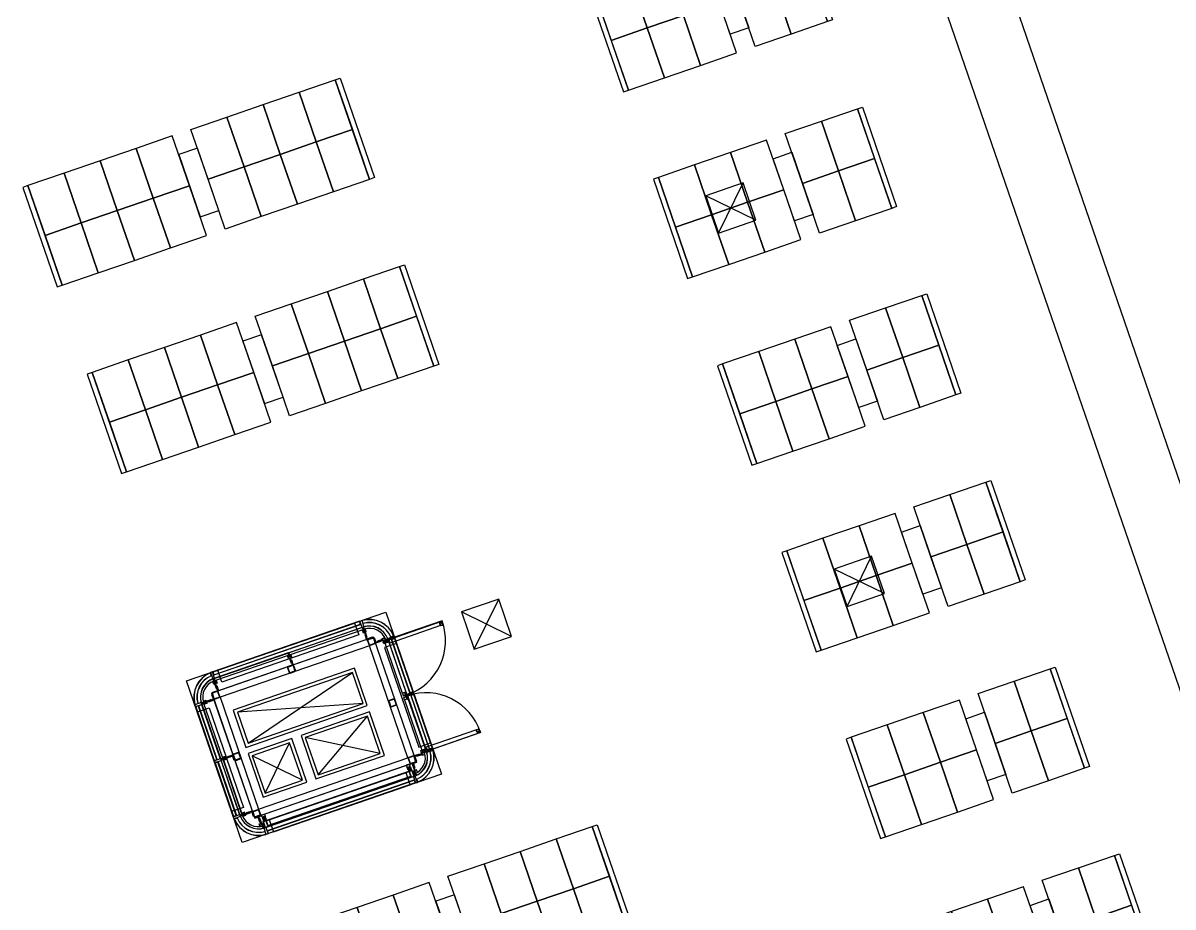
# Model space of a CAD drawing. Extents: x 809431 to 809707, y 818703 to 819368.
# Drawn here: x 809477.68 to 809495.15, y 819312.05 to 819325.48 of the extents above; entities that cross this region are included whole.
import ezdxf

# ---------------------------------------------------------------- set-up
doc = ezdxf.new("R2010")
doc.units = 0
for name, color, linetype in [('A-G26_JG10-G-FramStel', 7, 'Continuous'), ('Fix Furn', 7, 'Continuous'), ('MAJ062__', 7, 'Continuous'), ('MAJ082__', 7, 'Continuous'), ('MAJ221__', 7, 'Continuous'), ('MAJ230__', 7, 'Continuous'), ('MAJ292__', 7, 'Continuous'), ('MAJ430_B', 7, 'Continuous'), ('MAJ430_R', 7, 'Continuous'), ('MAJ570__', 7, 'Continuous'), ('MAJ724__', 7, 'Continuous'), ('MAJ971__', 7, 'Continuous'), ('OTC-LTC Hatch Arrival Concourse (Circulation) O2', 7, 'Continuous')]:
    doc.layers.add(name, color=color, linetype=linetype)

# ---------------------------------------------------------------- blocks, each defined once
blk = doc.blocks.new('8-Seater')
at = {"layer": 'Fix Furn'}
for points in [[(316.683, 206.688), (316.683, 206.608), (315.083, 206.608), (315.083, 206.688)], [(315.883, 206.608), (315.883, 206.028), (315.083, 206.028), (315.083, 206.608)], [(316.683, 206.608), (316.683, 206.028), (315.883, 206.028), (315.883, 206.608)], [(315.883, 206.028), (315.883, 205.448), (315.083, 205.448), (315.083, 206.028)], [(316.683, 206.028), (316.683, 205.448), (315.883, 205.448), (315.883, 206.028)], [(315.883, 205.448), (315.883, 204.868), (315.083, 204.868), (315.083, 205.448)], [(316.683, 205.448), (316.683, 204.868), (315.883, 204.868), (315.883, 205.448)], [(315.883, 204.868), (315.883, 204.288), (315.083, 204.288), (315.083, 204.868)], [(316.683, 204.868), (316.683, 204.288), (315.883, 204.288), (315.883, 204.868)], [(316.383, 203.988), (315.383, 203.988), (315.383, 204.288), (316.383, 204.288)], [(315.883, 203.408), (315.883, 203.988), (315.083, 203.988), (315.083, 203.408)], [(316.683, 203.408), (316.683, 203.988), (315.883, 203.988), (315.883, 203.408)], [(315.883, 202.828), (315.883, 203.408), (315.083, 203.408), (315.083, 202.828)], [(316.683, 202.828), (316.683, 203.408), (315.883, 203.408), (315.883, 202.828)], [(315.883, 202.248), (315.883, 202.828), (315.083, 202.828), (315.083, 202.248)], [(316.683, 202.248), (316.683, 202.828), (315.883, 202.828), (315.883, 202.248)], [(315.883, 201.668), (315.883, 202.248), (315.083, 202.248), (315.083, 201.668)], [(316.683, 201.668), (316.683, 202.248), (315.883, 202.248), (315.883, 201.668)], [(316.683, 201.588), (316.683, 201.668), (315.083, 201.668), (315.083, 201.588)]]:
    blk.add_lwpolyline(points, close=True, dxfattribs=at)
blk = doc.blocks.new('2x5-Seater')
at = {"layer": 'Fix Furn'}
for points in [[(238.683, 161.455), (238.683, 161.375), (237.083, 161.375), (237.083, 161.455)], [(237.883, 161.375), (237.883, 160.795), (237.083, 160.795), (237.083, 161.375)], [(238.683, 161.375), (238.683, 160.795), (237.883, 160.795), (237.883, 161.375)], [(237.883, 160.795), (237.883, 160.215), (237.083, 160.215), (237.083, 160.795)], [(238.683, 160.795), (238.683, 160.215), (237.883, 160.215), (237.883, 160.795)], [(238.383, 159.915), (237.383, 159.915), (237.383, 160.215), (238.383, 160.215)], [(237.883, 159.335), (237.883, 159.915), (237.083, 159.915), (237.083, 159.335)], [(238.683, 159.335), (238.683, 159.915), (237.883, 159.915), (237.883, 159.335)], [(237.883, 158.755), (237.883, 159.335), (237.083, 159.335), (237.083, 158.755)], [(238.683, 158.755), (238.683, 159.335), (237.883, 159.335), (237.883, 158.755)], [(237.883, 158.175), (237.883, 158.755), (237.083, 158.755), (237.083, 158.175)], [(238.683, 158.175), (238.683, 158.755), (237.883, 158.755), (237.883, 158.175)], [(238.683, 158.095), (238.683, 158.175), (237.083, 158.175), (237.083, 158.095)]]:
    blk.add_lwpolyline(points, close=True, dxfattribs=at)

msp = doc.modelspace()

# ---------------------------------------------------------------- linework, layer by layer
at = {"layer": 'A-G26_JG10-G-FramStel'}
for points in [[(809482.936, 819316.028), (809482.911, 819316.098)], [(809482.941, 819316.03), (809482.917, 819316.1)], [(809482.919, 819316.114), (809482.99, 819316.139)], [(809482.921, 819316.108), (809482.992, 819316.133)], [(809483, 819316.129), (809483.024, 819316.058)], [(809483.006, 819316.131), (809483.03, 819316.06)], [(809483.02, 819316.05), (809482.949, 819316.026)], [(809483.022, 819316.044), (809482.952, 819316.02)], [(809481.696, 819315.68), (809481.721, 819315.609)], [(809481.702, 819315.682), (809481.726, 819315.611)], [(809481.775, 819315.72), (809481.704, 819315.696)], [(809481.777, 819315.714), (809481.706, 819315.69)], [(809481.734, 819315.607), (809481.805, 819315.632)], [(809481.737, 819315.601), (809481.807, 819315.626)], [(809481.809, 819315.64), (809481.785, 819315.71)], [(809481.815, 819315.642), (809481.791, 819315.712)], [(809480.547, 819315.284), (809480.572, 819315.214)], [(809480.553, 819315.286), (809480.578, 819315.216)], [(809480.626, 819315.325), (809480.555, 819315.3)], [(809480.628, 819315.319), (809480.557, 819315.294)], [(809480.586, 819315.212), (809480.656, 819315.236)], [(809480.588, 819315.206), (809480.658, 819315.23)], [(809480.66, 819315.244), (809480.636, 819315.315)], [(809480.666, 819315.246), (809480.642, 819315.317)], [(809483.232, 819315.167), (809483.256, 819315.096)], [(809483.238, 819315.169), (809483.262, 819315.098)], [(809483.31, 819315.207), (809483.24, 819315.183)], [(809483.312, 819315.201), (809483.242, 819315.177)], [(809483.27, 819315.094), (809483.341, 819315.119)], [(809483.272, 819315.088), (809483.343, 819315.113)], [(809483.345, 819315.127), (809483.32, 819315.197)], [(809483.351, 819315.129), (809483.326, 819315.199)], [(809480.868, 819314.353), (809480.892, 819314.282)], [(809480.874, 819314.355), (809480.898, 819314.284)], [(809480.947, 819314.393), (809480.876, 819314.369)], [(809480.949, 819314.387), (809480.878, 819314.363)], [(809480.981, 819314.313), (809480.957, 819314.384)], [(809480.987, 819314.315), (809480.963, 819314.386)], [(809480.906, 819314.28), (809480.977, 819314.305)], [(809480.908, 819314.274), (809480.979, 819314.299)], [(809483.53, 819314.302), (809483.554, 819314.231)], [(809483.536, 819314.304), (809483.56, 819314.233)], [(809483.608, 819314.342), (809483.538, 819314.318)], [(809483.61, 819314.336), (809483.54, 819314.312)], [(809483.568, 819314.229), (809483.639, 819314.254)], [(809483.57, 819314.223), (809483.641, 819314.248)], [(809483.643, 819314.262), (809483.618, 819314.332)], [(809483.649, 819314.264), (809483.624, 819314.334)], [(809481.19, 819313.417), (809481.166, 819313.488)], [(809481.196, 819313.419), (809481.172, 819313.49)], [(809481.174, 819313.504), (809481.244, 819313.528)], [(809481.176, 819313.498), (809481.247, 819313.522)], [(809481.255, 819313.518), (809481.279, 819313.448)], [(809481.26, 819313.52), (809481.285, 819313.45)], [(809481.275, 819313.44), (809481.204, 819313.415)], [(809481.277, 819313.434), (809481.206, 819313.409)]]:
    msp.add_lwpolyline(points, dxfattribs=at)
for centre, radius, start, end in [((809482.923, 819316.102), 0.0126, 109, 199), ((809482.923, 819316.102), 0.0063, 109, 199), ((809482.994, 819316.127), 0.0126, 19, 109), ((809482.994, 819316.127), 0.0063, 19, 109), ((809482.947, 819316.032), 0.0126, 199, 289), ((809482.947, 819316.032), 0.0063, 199, 289), ((809483.018, 819316.056), 0.0063, 289, 19), ((809483.018, 819316.056), 0.0126, 289, 19), ((809481.708, 819315.684), 0.0126, 109, 199), ((809481.708, 819315.684), 0.0063, 109, 199), ((809481.732, 819315.613), 0.0126, 199, 289), ((809481.732, 819315.613), 0.0063, 199, 289), ((809481.779, 819315.708), 0.0126, 19, 109), ((809481.779, 819315.708), 0.0063, 19, 109), ((809481.803, 819315.638), 0.0063, 289, 19), ((809481.803, 819315.638), 0.0126, 289, 19), ((809480.559, 819315.288), 0.0126, 109, 199), ((809480.559, 819315.288), 0.0063, 109, 199), ((809480.63, 819315.313), 0.0126, 19, 109), ((809480.63, 819315.313), 0.0063, 19, 109), ((809480.654, 819315.242), 0.0063, 289, 19), ((809480.654, 819315.242), 0.0126, 289, 19), ((809480.584, 819315.218), 0.0126, 199, 289), ((809480.584, 819315.218), 0.0063, 199, 289), ((809483.244, 819315.171), 0.0126, 109, 199), ((809483.244, 819315.171), 0.0063, 109, 199), ((809483.268, 819315.1), 0.0126, 199, 289), ((809483.268, 819315.1), 0.0063, 199, 289), ((809483.314, 819315.195), 0.0126, 19, 109), ((809483.314, 819315.195), 0.0063, 19, 109), ((809483.339, 819315.125), 0.0063, 289, 19), ((809483.339, 819315.125), 0.0126, 289, 19), ((809480.88, 819314.357), 0.0126, 109, 199), ((809480.88, 819314.357), 0.0063, 109, 199), ((809480.951, 819314.381), 0.0126, 19, 109), ((809480.951, 819314.381), 0.0063, 19, 109), ((809483.612, 819314.33), 0.0126, 19, 109), ((809480.904, 819314.286), 0.0126, 199, 289), ((809480.904, 819314.286), 0.0063, 199, 289), ((809480.975, 819314.311), 0.0063, 289, 19), ((809480.975, 819314.311), 0.0126, 289, 19), ((809483.542, 819314.306), 0.0126, 109, 199), ((809483.542, 819314.306), 0.0063, 109, 199), ((809483.566, 819314.235), 0.0126, 199, 289), ((809483.566, 819314.235), 0.0063, 199, 289), ((809483.612, 819314.33), 0.0063, 19, 109), ((809483.637, 819314.26), 0.0063, 289, 19), ((809483.637, 819314.26), 0.0126, 289, 19), ((809481.178, 819313.492), 0.0126, 109, 199), ((809481.178, 819313.492), 0.0063, 109, 199), ((809481.249, 819313.516), 0.0126, 19, 109), ((809481.249, 819313.516), 0.0063, 19, 109), ((809481.202, 819313.421), 0.0126, 199, 289), ((809481.202, 819313.421), 0.0063, 199, 289), ((809481.273, 819313.446), 0.0063, 289, 19), ((809481.273, 819313.446), 0.0126, 289, 19)]:
    msp.add_arc(centre, radius, start, end, dxfattribs=at)
at = {"layer": 'MAJ062__'}
msp.add_line((809484.294, 819314.646), (809484.294, 819314.646), dxfattribs=at)
at = {"layer": 'MAJ082__'}
msp.add_lwpolyline([(809481.008, 819313.024), (809480.162, 819315.482), (809483.188, 819316.524), (809484.034, 819314.066)], close=True, dxfattribs=at)
at = {"layer": 'MAJ221__'}
for p, q in [((809481.095, 819314.534), (809482.682, 819315.61)), ((809482.845, 819315.137), (809480.933, 819315.007)), ((809482.159, 819314.055), (809482.91, 819314.948)), ((809481.356, 819313.778), (809481.728, 819314.541)), ((809483.105, 819314.38), (809481.964, 819314.622)), ((809481.923, 819313.973), (809481.16, 819314.345))]:
    msp.add_line(p, q, dxfattribs=at)
at = {"layer": 'MAJ230__'}
msp.add_line((809482.498, 819352.397), (809526.464, 819224.711), dxfattribs=at)
at = {"layer": 'MAJ292__'}
for p, q in [((809482.847, 819316.301), (809482.871, 819316.23)), ((809482.874, 819316.231), (809482.851, 819316.299)), ((809484.045, 819316.394), (809483.203, 819316.104)), ((809483.238, 819316.113), (809484.043, 819316.39)), ((809484.023, 819316.321), (809483.258, 819316.057)), ((809484.005, 819316.357), (809484.042, 819316.37)), ((809484.042, 819316.37), (809484.005, 819316.358)), ((809484.005, 819316.358), (809484.005, 819316.357)), ((809484.006, 819316.352), (809484.016, 819316.324)), ((809484.009, 819316.353), (809484.019, 819316.324)), ((809484.038, 819316.368), (809484.01, 819316.358)), ((809484.039, 819316.366), (809484.01, 819316.356)), ((809484.022, 819316.323), (809484.05, 819316.333)), ((809484.023, 819316.321), (809484.051, 819316.33)), ((809484.038, 819316.386), (809484.055, 819316.337)), ((809484.056, 819316.337), (809484.039, 819316.387)), ((809484.043, 819316.39), (809484.04, 819316.389)), ((809484.04, 819316.388), (809484.043, 819316.389)), ((809484.052, 819316.336), (809484.042, 819316.364)), ((809484.043, 819316.389), (809484.043, 819316.39)), ((809484.043, 819316.39), (809484.048, 819316.375)), ((809484.043, 819316.369), (809484.054, 819316.337)), ((809484.055, 819316.337), (809484.044, 819316.369)), ((809484.054, 819316.337), (809484.044, 819316.365)), ((809484.051, 819316.376), (809484.045, 819316.394)), ((809484.048, 819316.375), (809484.051, 819316.376)), ((809484.056, 819316.361), (809484.049, 819316.358)), ((809484.056, 819316.361), (809484.051, 819316.376)), ((809484.054, 819316.337), (809484.055, 819316.337)), ((809484.055, 819316.337), (809484.056, 819316.337)), ((809481.726, 819315.878), (809482.846, 819316.264)), ((809482.871, 819316.23), (809482.874, 819316.231)), ((809483.62, 819314.346), (809483.002, 819316.144)), ((809483.203, 819316.104), (809483.21, 819316.086)), ((809483.207, 819316.102), (809483.236, 819316.112)), ((809483.225, 819316.109), (809483.207, 819316.102)), ((809483.207, 819316.102), (809483.208, 819316.1)), ((809483.212, 819316.087), (809483.207, 819316.102)), ((809483.208, 819316.1), (809483.223, 819316.105)), ((809483.211, 819316.094), (809483.215, 819316.084)), ((809483.219, 819316.086), (809483.216, 819316.095)), ((809483.217, 819316.096), (809483.22, 819316.086)), ((809483.225, 819316.087), (809483.222, 819316.097)), ((809483.223, 819316.105), (809483.233, 819316.076)), ((809483.515, 819315.267), (809483.225, 819316.109)), ((809483.258, 819316.057), (809483.238, 819316.113)), ((809483.214, 819316.083), (809483.156, 819316.063)), ((809483.156, 819316.063), (809483.158, 819316.058)), ((809483.158, 819316.058), (809483.216, 819316.078)), ((809483.216, 819316.077), (809483.158, 819316.057)), ((809483.158, 819316.057), (809483.16, 819316.052)), ((809483.16, 819316.052), (809483.218, 819316.072)), ((809483.441, 819315.289), (809483.178, 819316.054)), ((809483.21, 819316.086), (809483.212, 819316.087)), ((809483.234, 819316.074), (809483.511, 819315.269)), ((809480.592, 819315.487), (809481.711, 819315.873)), ((809480.59, 819315.444), (809480.566, 819315.512)), ((809480.568, 819315.516), (809480.592, 819315.445)), ((809480.592, 819315.445), (809480.59, 819315.444)), ((809483.441, 819315.289), (809483.451, 819315.261)), ((809483.473, 819315.306), (809483.444, 819315.296)), ((809483.444, 819315.29), (809483.454, 819315.262)), ((809483.474, 819315.303), (809483.445, 819315.293)), ((809483.457, 819315.26), (809483.485, 819315.27)), ((809483.457, 819315.258), (809483.486, 819315.268)), ((809483.507, 819315.274), (809483.458, 819315.257)), ((809483.458, 819315.256), (809483.507, 819315.273)), ((809483.49, 819315.269), (809483.458, 819315.258)), ((809483.458, 819315.257), (809483.49, 819315.268)), ((809483.458, 819315.258), (809483.458, 819315.257)), ((809483.458, 819315.257), (809483.458, 819315.256)), ((809483.474, 819315.195), (809483.464, 819315.223)), ((809483.466, 819315.232), (809483.516, 819315.249)), ((809483.467, 819315.231), (809483.466, 819315.232)), ((809483.516, 819315.248), (809483.467, 819315.231)), ((809483.467, 819315.231), (809483.499, 819315.242)), ((809483.499, 819315.241), (809483.467, 819315.23)), ((809483.467, 819315.23), (809483.496, 819315.239)), ((809483.467, 819315.23), (809483.467, 819315.231)), ((809483.476, 819315.196), (809483.467, 819315.224)), ((809483.468, 819315.227), (809483.496, 819315.237)), ((809483.487, 819315.273), (809483.477, 819315.302)), ((809483.479, 819315.308), (809483.478, 819315.307)), ((809483.478, 819315.307), (809483.49, 819315.27)), ((809483.491, 819315.27), (809483.479, 819315.308)), ((809483.489, 819315.274), (809483.479, 819315.302)), ((809483.482, 819315.256), (809483.479, 819315.263)), ((809483.482, 819315.256), (809483.497, 819315.261)), ((809483.485, 819315.246), (809483.5, 819315.251)), ((809483.485, 819315.246), (809483.487, 819315.239)), ((809483.511, 819315.269), (809483.496, 819315.264)), ((809483.496, 819315.264), (809483.497, 819315.261)), ((809483.497, 819315.261), (809483.515, 819315.267)), ((809483.5, 819315.251), (809483.518, 819315.258)), ((809483.501, 819315.249), (809483.5, 819315.251)), ((809483.5, 819315.235), (809483.509, 819315.207)), ((809483.516, 819315.254), (809483.501, 819315.249)), ((809483.513, 819315.203), (809483.501, 819315.24)), ((809483.502, 819315.241), (809483.514, 819315.203)), ((809483.502, 819315.236), (809483.512, 819315.208)), ((809483.509, 819315.272), (809483.51, 819315.269)), ((809483.511, 819315.269), (809483.51, 819315.272)), ((809483.51, 819315.269), (809483.511, 819315.269)), ((809483.515, 819315.253), (809483.516, 819315.254)), ((809483.516, 819315.25), (809483.515, 819315.253)), ((809483.516, 819315.254), (809483.517, 819315.25)), ((809483.793, 819314.449), (809483.516, 819315.254)), ((809483.518, 819315.258), (809483.808, 819314.416)), ((809480.388, 819315.132), (809480.459, 819315.156)), ((809480.678, 819314.29), (809480.388, 819315.132)), ((809480.46, 819315.153), (809480.392, 819315.13)), ((809480.392, 819315.13), (809480.68, 819314.294)), ((809480.71, 819314.305), (809480.422, 819315.14)), ((809480.459, 819315.156), (809480.46, 819315.153)), ((809483.474, 819315.195), (809483.737, 819314.43)), ((809483.508, 819315.204), (809483.479, 819315.194)), ((809483.509, 819315.202), (809483.48, 819315.192)), ((809483.514, 819315.203), (809483.513, 819315.203)), ((809484.629, 819314.696), (809483.788, 819314.406)), ((809484.567, 819314.74), (809483.802, 819314.477)), ((809483.821, 819314.421), (809484.626, 819314.698)), ((809484.573, 819314.705), (809484.564, 819314.734)), ((809484.576, 819314.706), (809484.566, 819314.735)), ((809484.567, 819314.74), (809484.595, 819314.75)), ((809484.568, 819314.738), (809484.596, 819314.748)), ((809484.575, 819314.701), (809484.612, 819314.713)), ((809484.612, 819314.713), (809484.575, 819314.7)), ((809484.575, 819314.7), (809484.575, 819314.701)), ((809484.607, 819314.714), (809484.579, 819314.705)), ((809484.608, 819314.712), (809484.58, 819314.702)), ((809484.599, 819314.746), (809484.609, 819314.718)), ((809484.601, 819314.747), (809484.611, 819314.718)), ((809484.613, 819314.715), (809484.602, 819314.747)), ((809484.602, 819314.747), (809484.603, 819314.747)), ((809484.603, 819314.747), (809484.604, 819314.748)), ((809484.603, 819314.747), (809484.614, 819314.715)), ((809484.62, 819314.698), (809484.603, 819314.747)), ((809484.604, 819314.748), (809484.621, 819314.698)), ((809484.618, 819314.729), (809484.611, 819314.727)), ((809484.618, 819314.729), (809484.623, 819314.714)), ((809484.62, 819314.713), (809484.623, 819314.714)), ((809484.626, 819314.698), (809484.62, 819314.713)), ((809484.622, 819314.698), (809484.625, 819314.699)), ((809484.626, 819314.698), (809484.622, 819314.697)), ((809484.623, 819314.714), (809484.629, 819314.696)), ((809484.625, 819314.699), (809484.626, 819314.698)), ((809483.62, 819314.346), (809483.612, 819314.37)), ((809483.722, 819314.42), (809483.78, 819314.44)), ((809483.723, 819314.416), (809483.722, 819314.42)), ((809483.781, 819314.436), (809483.723, 819314.416)), ((809483.724, 819314.415), (809483.781, 819314.435)), ((809483.725, 819314.41), (809483.724, 819314.415)), ((809483.783, 819314.43), (809483.725, 819314.41)), ((809483.782, 819314.424), (809483.785, 819314.425)), ((809483.788, 819314.406), (809483.782, 819314.424)), ((809483.788, 819314.419), (809483.784, 819314.429)), ((809483.785, 819314.425), (809483.79, 819314.41)), ((809483.789, 819314.431), (809483.793, 819314.421)), ((809483.789, 819314.413), (809483.804, 819314.418)), ((809483.79, 819314.41), (809483.789, 819314.413)), ((809483.793, 819314.421), (809483.79, 819314.431)), ((809483.79, 819314.41), (809483.818, 819314.42)), ((809483.808, 819314.416), (809483.79, 819314.41)), ((809483.804, 819314.418), (809483.794, 819314.446)), ((809483.795, 819314.433), (809483.798, 819314.423)), ((809483.802, 819314.477), (809483.821, 819314.421)), ((809480.749, 819314.315), (809480.678, 819314.29)), ((809480.68, 819314.294), (809480.748, 819314.318)), ((809480.752, 819314.305), (809480.681, 819314.281)), ((809480.681, 819314.281), (809480.971, 819313.439)), ((809480.685, 819314.279), (809480.753, 819314.302)), ((809480.973, 819313.443), (809480.685, 819314.279)), ((809481.003, 819313.454), (809480.715, 819314.289)), ((809480.748, 819314.318), (809480.749, 819314.315)), ((809480.753, 819314.302), (809480.752, 819314.305)), ((809483.596, 819314.202), (809483.605, 819314.205)), ((809481.326, 819313.345), (809483.586, 819314.123)), ((809481.369, 819313.36), (809483.543, 819314.108)), ((809481.37, 819313.357), (809483.544, 819314.105)), ((809481.395, 819313.284), (809483.569, 819314.033)), ((809481.396, 819313.28), (809483.571, 819314.028)), ((809483.576, 819314.014), (809481.401, 819313.265)), ((809483.619, 819314.028), (809483.576, 819314.014)), ((809483.586, 819314.123), (809483.619, 819314.028)), ((809483.604, 819314.103), (809483.606, 819314.104)), ((809483.628, 819314.032), (809483.604, 819314.103)), ((809483.606, 819314.104), (809483.623, 819314.055)), ((809483.624, 819314.053), (809483.63, 819314.036)), ((809480.971, 819313.439), (809481.042, 819313.464)), ((809481.041, 819313.467), (809480.973, 819313.443)), ((809481.042, 819313.464), (809481.041, 819313.467)), ((809481.27, 819313.401), (809481.261, 819313.397)), ((809481.325, 819313.318), (809481.322, 819313.317)), ((809481.322, 819313.317), (809481.339, 819313.269)), ((809481.349, 819313.247), (809481.325, 819313.318)), ((809481.359, 819313.25), (809481.326, 819313.345)), ((809481.34, 819313.266), (809481.345, 819313.249)), ((809481.401, 819313.265), (809481.359, 819313.25))]:
    msp.add_line(p, q, dxfattribs=at)
for points in [[(809480.635, 819315.645), (809482.715, 819316.361), (809482.777, 819316.18), (809480.697, 819315.463)], [(809482.837, 819316.298), (809482.862, 819316.227), (809482.859, 819316.226), (809482.835, 819316.294), (809481.716, 819315.908), (809481.734, 819315.854), (809481.732, 819315.854), (809481.712, 819315.91)], [(809482.893, 819316.227), (809482.879, 819316.27), (809482.874, 819316.268), (809482.887, 819316.23), (809482.849, 819316.217), (809482.836, 819316.255), (809482.831, 819316.253), (809482.846, 819316.211), (809482.868, 819316.218), (809482.896, 819316.137), (809482.907, 819316.141), (809482.879, 819316.222)], [(809480.542, 819315.297), (809481.194, 819313.404), (809483.654, 819314.251), (809483.621, 819314.348), (809483.002, 819316.144)], [(809482.903, 819316.118), (809482.879, 819316.189), (809482.87, 819316.186), (809482.898, 819316.107), (809482.983, 819316.136), (809482.98, 819316.145)], [(809483.033, 819316.053), (809483.003, 819316.138), (809483.012, 819316.141), (809483.038, 819316.064), (809483.109, 819316.089), (809483.112, 819316.08)], [(809483.135, 819316.109), (809483.053, 819316.081), (809483.057, 819316.071), (809483.138, 819316.099), (809483.146, 819316.076), (809483.189, 819316.091), (809483.187, 819316.096), (809483.149, 819316.083), (809483.136, 819316.12), (809483.174, 819316.133), (809483.172, 819316.138), (809483.13, 819316.123)], [(809483.151, 819316.061), (809483.194, 819316.076), (809483.189, 819316.091), (809483.146, 819316.076)], [(809480.67, 819315.234), (809481.256, 819313.532), (809483.526, 819314.314), (809482.94, 819316.016)], [(809483.871, 819314.538), (809483.35, 819316.051), (809483.169, 819315.989), (809483.69, 819314.476)], [(809480.577, 819315.52), (809480.602, 819315.449), (809480.605, 819315.45), (809480.581, 819315.518), (809481.701, 819315.903), (809481.719, 819315.849), (809481.722, 819315.85), (809481.703, 819315.907)], [(809481.771, 819315.728), (809481.746, 819315.799), (809481.755, 819315.802), (809481.782, 819315.723), (809481.697, 819315.693), (809481.694, 819315.702)], [(809480.636, 819315.338), (809480.612, 819315.409), (809480.62, 819315.411), (809480.647, 819315.332), (809480.562, 819315.303), (809480.559, 819315.311)], [(809480.577, 819315.429), (809480.562, 819315.472), (809480.567, 819315.474), (809480.58, 819315.436), (809480.618, 819315.449), (809480.605, 819315.487), (809480.609, 819315.488), (809480.624, 819315.446), (809480.602, 819315.438), (809480.63, 819315.357), (809480.619, 819315.353), (809480.591, 819315.434)], [(809480.568, 819315.198), (809480.497, 819315.173), (809480.5, 819315.165), (809480.579, 819315.192), (809480.55, 819315.277), (809480.541, 819315.274)], [(809480.846, 819313.497), (809480.325, 819315.009), (809480.506, 819315.072), (809481.027, 819313.559)], [(809480.418, 819315.169), (809480.416, 819315.173), (809480.459, 819315.188), (809480.464, 819315.174), (809480.545, 819315.202), (809480.549, 819315.191), (809480.467, 819315.163), (809480.475, 819315.141), (809480.433, 819315.126), (809480.431, 819315.131), (809480.469, 819315.144), (809480.456, 819315.182)], [(809480.86, 819314.349), (809480.789, 819314.325), (809480.786, 819314.333), (809480.866, 819314.36), (809480.895, 819314.275), (809480.886, 819314.272)], [(809483.622, 819314.342), (809483.651, 819314.256), (809483.66, 819314.259), (809483.633, 819314.336), (809483.704, 819314.361), (809483.701, 819314.369)], [(809483.737, 819314.36), (809483.656, 819314.332), (809483.652, 819314.343), (809483.733, 819314.371), (809483.726, 819314.393), (809483.768, 819314.408), (809483.77, 819314.403), (809483.732, 819314.39), (809483.745, 819314.352), (809483.783, 819314.365), (809483.784, 819314.361), (809483.742, 819314.346)], [(809483.549, 819314.216), (809483.501, 819314.2), (809483.512, 819314.168), (809483.56, 819314.184)], [(809483.56, 819314.184), (809483.574, 819314.141), (809483.57, 819314.14), (809483.557, 819314.177), (809483.519, 819314.164), (809483.532, 819314.127), (809483.527, 819314.125), (809483.512, 819314.168)], [(809481.481, 819313.187), (809483.561, 819313.903), (809483.499, 819314.084), (809481.419, 819313.368)], [(809483.486, 819313.999), (809483.467, 819313.993), (809483.469, 819313.987), (809483.488, 819313.993)], [(809483.533, 819314.015), (809483.514, 819314.009), (809483.516, 819314.003), (809483.535, 819314.01)], [(809483.529, 819314.005), (809483.529, 819314.007), (809483.523, 819314.005), (809483.524, 819314.003)], [(809483.619, 819314.028), (809483.576, 819314.014), (809483.543, 819314.108), (809483.586, 819314.123)], [(809483.615, 819314.03), (809483.578, 819314.018), (809483.547, 819314.106), (809483.584, 819314.119)], [(809482.966, 819313.82), (809482.947, 819313.813), (809482.949, 819313.808), (809482.968, 819313.814)], [(809483.013, 819313.836), (809482.994, 819313.83), (809482.996, 819313.824), (809483.015, 819313.831)], [(809483.009, 819313.825), (809483.008, 819313.828), (809483.003, 819313.826), (809483.004, 819313.823)], [(809483.06, 819313.853), (809483.042, 819313.846), (809483.043, 819313.84), (809483.062, 819313.847)], [(809483.057, 819313.842), (809483.056, 819313.845), (809483.05, 819313.843), (809483.051, 819313.84)], [(809483.108, 819313.869), (809483.089, 819313.862), (809483.091, 819313.857), (809483.11, 819313.863)], [(809483.104, 819313.858), (809483.103, 819313.861), (809483.097, 819313.859), (809483.098, 819313.856)], [(809483.155, 819313.885), (809483.136, 819313.879), (809483.138, 819313.873), (809483.157, 819313.879)], [(809483.151, 819313.874), (809483.15, 819313.877), (809483.145, 819313.875), (809483.146, 819313.872)], [(809483.202, 819313.901), (809483.183, 819313.895), (809483.185, 819313.889), (809483.204, 819313.896)], [(809483.199, 819313.891), (809483.198, 819313.893), (809483.192, 819313.891), (809483.193, 819313.889)], [(809483.25, 819313.918), (809483.231, 819313.911), (809483.233, 819313.905), (809483.251, 819313.912)], [(809483.246, 819313.907), (809483.245, 819313.91), (809483.239, 819313.908), (809483.24, 819313.905)], [(809483.297, 819313.934), (809483.278, 819313.927), (809483.28, 819313.922), (809483.299, 819313.928)], [(809483.293, 819313.923), (809483.292, 819313.926), (809483.286, 819313.924), (809483.287, 819313.921)], [(809483.344, 819313.95), (809483.325, 819313.944), (809483.327, 819313.938), (809483.346, 819313.945)], [(809483.34, 819313.939), (809483.339, 819313.942), (809483.334, 819313.94), (809483.335, 819313.937)], [(809483.391, 819313.966), (809483.372, 819313.96), (809483.374, 819313.954), (809483.393, 819313.961)], [(809483.388, 819313.956), (809483.387, 819313.959), (809483.381, 819313.957), (809483.382, 819313.954)], [(809483.439, 819313.983), (809483.42, 819313.976), (809483.422, 819313.971), (809483.441, 819313.977)], [(809483.435, 819313.972), (809483.434, 819313.975), (809483.428, 819313.973), (809483.429, 819313.97)], [(809483.482, 819313.988), (809483.481, 819313.991), (809483.476, 819313.989), (809483.477, 819313.986)], [(809482.493, 819313.657), (809482.474, 819313.651), (809482.476, 819313.645), (809482.495, 819313.652)], [(809482.489, 819313.646), (809482.488, 819313.649), (809482.483, 819313.647), (809482.484, 819313.644)], [(809482.54, 819313.673), (809482.521, 819313.667), (809482.523, 819313.661), (809482.542, 819313.668)], [(809482.537, 819313.663), (809482.536, 819313.666), (809482.53, 819313.664), (809482.531, 819313.661)], [(809482.588, 819313.69), (809482.569, 819313.683), (809482.571, 819313.678), (809482.59, 819313.684)], [(809482.584, 819313.679), (809482.583, 819313.682), (809482.577, 819313.68), (809482.578, 819313.677)], [(809482.635, 819313.706), (809482.616, 819313.7), (809482.618, 819313.694), (809482.637, 819313.7)], [(809482.631, 819313.695), (809482.63, 819313.698), (809482.625, 819313.696), (809482.626, 819313.693)], [(809482.682, 819313.722), (809482.663, 819313.716), (809482.665, 819313.71), (809482.684, 819313.717)], [(809482.679, 819313.712), (809482.678, 819313.714), (809482.672, 819313.712), (809482.673, 819313.71)], [(809482.729, 819313.739), (809482.711, 819313.732), (809482.713, 819313.726), (809482.731, 819313.733)], [(809482.726, 819313.728), (809482.725, 819313.731), (809482.719, 819313.729), (809482.72, 819313.726)], [(809482.777, 819313.755), (809482.758, 819313.748), (809482.76, 819313.743), (809482.779, 819313.749)], [(809482.773, 819313.744), (809482.772, 819313.747), (809482.766, 819313.745), (809482.767, 819313.742)], [(809482.824, 819313.771), (809482.805, 819313.765), (809482.807, 819313.759), (809482.826, 819313.765)], [(809482.82, 819313.76), (809482.819, 819313.763), (809482.814, 819313.761), (809482.815, 819313.758)], [(809482.871, 819313.787), (809482.852, 819313.781), (809482.854, 819313.775), (809482.873, 819313.782)], [(809482.868, 819313.777), (809482.867, 819313.779), (809482.861, 819313.778), (809482.862, 819313.775)], [(809482.919, 819313.804), (809482.9, 819313.797), (809482.902, 819313.791), (809482.921, 819313.798)], [(809482.915, 819313.793), (809482.914, 819313.796), (809482.908, 819313.794), (809482.909, 819313.791)], [(809482.962, 819313.809), (809482.961, 819313.812), (809482.956, 819313.81), (809482.957, 819313.807)], [(809481.017, 819313.429), (809481.019, 819313.424), (809481.061, 819313.439), (809481.056, 819313.453), (809481.138, 819313.481), (809481.134, 819313.492), (809481.053, 819313.464), (809481.045, 819313.486), (809481.002, 819313.471), (809481.004, 819313.467), (809481.042, 819313.48), (809481.055, 819313.442)], [(809481.153, 819313.498), (809481.082, 819313.474), (809481.079, 819313.482), (809481.159, 819313.509), (809481.188, 819313.424), (809481.179, 819313.421)], [(809481.973, 819313.478), (809481.954, 819313.472), (809481.956, 819313.466), (809481.975, 819313.472)], [(809481.969, 819313.467), (809481.968, 819313.47), (809481.963, 819313.468), (809481.964, 819313.465)], [(809482.02, 819313.494), (809482.001, 819313.488), (809482.003, 819313.482), (809482.022, 819313.489)], [(809482.017, 819313.484), (809482.016, 819313.486), (809482.01, 819313.484), (809482.011, 819313.482)], [(809482.068, 819313.511), (809482.049, 819313.504), (809482.051, 819313.498), (809482.07, 819313.505)], [(809482.064, 819313.5), (809482.063, 819313.503), (809482.057, 819313.501), (809482.058, 819313.498)], [(809482.115, 819313.527), (809482.096, 819313.52), (809482.098, 819313.515), (809482.117, 819313.521)], [(809482.111, 819313.516), (809482.11, 819313.519), (809482.105, 819313.517), (809482.106, 819313.514)], [(809482.162, 819313.543), (809482.143, 819313.537), (809482.145, 819313.531), (809482.164, 819313.538)], [(809482.158, 819313.532), (809482.158, 819313.535), (809482.152, 819313.533), (809482.153, 819313.53)], [(809482.209, 819313.56), (809482.191, 819313.553), (809482.193, 819313.547), (809482.211, 819313.554)], [(809482.206, 819313.549), (809482.205, 819313.552), (809482.199, 819313.55), (809482.2, 819313.547)], [(809482.257, 819313.576), (809482.238, 819313.569), (809482.24, 819313.564), (809482.259, 819313.57)], [(809482.253, 819313.565), (809482.252, 819313.568), (809482.246, 819313.566), (809482.247, 819313.563)], [(809482.304, 819313.592), (809482.285, 819313.586), (809482.287, 819313.58), (809482.306, 819313.586)], [(809482.3, 819313.581), (809482.299, 819313.584), (809482.294, 819313.582), (809482.295, 819313.579)], [(809482.351, 819313.608), (809482.332, 819313.602), (809482.334, 819313.596), (809482.353, 819313.603)], [(809482.348, 819313.598), (809482.347, 819313.6), (809482.341, 819313.598), (809482.342, 819313.596)], [(809482.399, 819313.625), (809482.38, 819313.618), (809482.382, 819313.612), (809482.401, 819313.619)], [(809482.395, 819313.614), (809482.394, 819313.617), (809482.388, 819313.615), (809482.389, 819313.612)], [(809482.446, 819313.641), (809482.427, 819313.634), (809482.429, 819313.629), (809482.448, 819313.635)], [(809482.442, 819313.63), (809482.441, 819313.633), (809482.436, 819313.631), (809482.436, 819313.628)], [(809481.298, 819313.441), (809481.346, 819313.457), (809481.357, 819313.425), (809481.31, 819313.409)], [(809481.31, 819313.409), (809481.324, 819313.366), (809481.329, 819313.368), (809481.316, 819313.406), (809481.354, 819313.419), (809481.367, 819313.381), (809481.371, 819313.383), (809481.357, 819313.425)], [(809481.401, 819313.265), (809481.359, 819313.25), (809481.326, 819313.345), (809481.369, 819313.36)], [(809481.398, 819313.267), (809481.361, 819313.254), (809481.33, 819313.343), (809481.367, 819313.356)], [(809481.453, 819313.299), (809481.434, 819313.293), (809481.436, 819313.287), (809481.455, 819313.293)], [(809481.5, 819313.315), (809481.481, 819313.309), (809481.483, 819313.303), (809481.502, 819313.31)], [(809481.497, 819313.305), (809481.496, 819313.307), (809481.49, 819313.305), (809481.491, 819313.303)], [(809481.548, 819313.332), (809481.529, 819313.325), (809481.531, 819313.319), (809481.55, 819313.326)], [(809481.544, 819313.321), (809481.543, 819313.324), (809481.537, 819313.322), (809481.538, 819313.319)], [(809481.595, 819313.348), (809481.576, 819313.341), (809481.578, 819313.336), (809481.597, 819313.342)], [(809481.591, 819313.337), (809481.59, 819313.34), (809481.585, 819313.338), (809481.586, 819313.335)], [(809481.642, 819313.364), (809481.623, 819313.358), (809481.625, 819313.352), (809481.644, 819313.358)], [(809481.638, 819313.353), (809481.637, 819313.356), (809481.632, 819313.354), (809481.633, 819313.351)], [(809481.689, 819313.38), (809481.671, 819313.374), (809481.672, 819313.368), (809481.691, 819313.375)], [(809481.686, 819313.37), (809481.685, 819313.372), (809481.679, 819313.371), (809481.68, 819313.368)], [(809481.737, 819313.397), (809481.718, 819313.39), (809481.72, 819313.385), (809481.739, 819313.391)], [(809481.733, 819313.386), (809481.732, 819313.389), (809481.726, 819313.387), (809481.727, 819313.384)], [(809481.784, 819313.413), (809481.765, 819313.406), (809481.767, 819313.401), (809481.786, 819313.407)], [(809481.78, 819313.402), (809481.779, 819313.405), (809481.774, 819313.403), (809481.775, 819313.4)], [(809481.831, 819313.429), (809481.812, 819313.423), (809481.814, 819313.417), (809481.833, 819313.424)], [(809481.828, 819313.418), (809481.827, 819313.421), (809481.821, 819313.419), (809481.822, 819313.417)], [(809481.879, 819313.446), (809481.86, 819313.439), (809481.862, 819313.433), (809481.88, 819313.44)], [(809481.875, 819313.435), (809481.874, 819313.438), (809481.868, 819313.436), (809481.869, 819313.433)], [(809481.926, 819313.462), (809481.907, 819313.455), (809481.909, 819313.45), (809481.928, 819313.456)], [(809481.922, 819313.451), (809481.921, 819313.454), (809481.915, 819313.452), (809481.916, 819313.449)], [(809481.449, 819313.288), (809481.448, 819313.291), (809481.443, 819313.289), (809481.444, 819313.286)]]:
    msp.add_lwpolyline(points, close=True, dxfattribs=at)
for points in [[(809483.002, 819316.144), (809480.543, 819315.296), (809481.194, 819313.405), (809483.653, 819314.252), (809483.62, 819314.346)], [(809483.218, 819316.12), (809483.15, 819316.096), (809483.151, 819316.094), (809483.222, 819316.118)], [(809483.233, 819316.076), (809483.16, 819316.051), (809483.161, 819316.048), (809483.234, 819316.074)], [(809481.739, 819315.877), (809481.744, 819315.879), (809481.759, 819315.836), (809481.736, 819315.829), (809481.764, 819315.747), (809481.754, 819315.744), (809481.726, 819315.825), (809481.711, 819315.82), (809481.697, 819315.863), (809481.701, 819315.864), (809481.714, 819315.826), (809481.752, 819315.839), (809481.739, 819315.877)], [(809480.387, 819315.145), (809480.455, 819315.169), (809480.456, 819315.166), (809480.385, 819315.141)], [(809480.711, 819314.318), (809480.709, 819314.322), (809480.752, 819314.337), (809480.76, 819314.314), (809480.841, 819314.342), (809480.845, 819314.332), (809480.763, 819314.304), (809480.768, 819314.29), (809480.726, 819314.275), (809480.724, 819314.28), (809480.762, 819314.293), (809480.749, 819314.331), (809480.711, 819314.318)], [(809483.794, 819314.446), (809483.721, 819314.421), (809483.72, 819314.424), (809483.793, 819314.449)], [(809483.809, 819314.403), (809483.741, 819314.379), (809483.74, 819314.382), (809483.811, 819314.407)], [(809481.008, 819313.455), (809480.72, 819314.291)], [(809483.563, 819314.121), (809483.547, 819314.169), (809483.544, 819314.168), (809483.561, 819314.12)], [(809483.653, 819314.252), (809483.656, 819314.243), (809483.608, 819314.227), (809483.633, 819314.156), (809483.623, 819314.153), (809483.599, 819314.224), (809483.561, 819314.211), (809483.558, 819314.219), (809483.653, 819314.252)], [(809483.596, 819314.202), (809483.624, 819314.12), (809483.61, 819314.115), (809483.624, 819314.073), (809483.629, 819314.074), (809483.616, 819314.112), (809483.654, 819314.125), (809483.667, 819314.087), (809483.672, 819314.089), (809483.657, 819314.132), (809483.633, 819314.123), (809483.605, 819314.205)], [(809483.548, 819314.115), (809483.528, 819314.108), (809483.528, 819314.105), (809483.549, 819314.113)], [(809483.548, 819314.115), (809483.532, 819314.164), (809483.535, 819314.165), (809483.551, 819314.116)], [(809483.552, 819314.114), (809483.553, 819314.112), (809483.55, 819314.111), (809483.549, 819314.113)], [(809483.552, 819314.114), (809483.554, 819314.114), (809483.553, 819314.117), (809483.551, 819314.116)], [(809483.562, 819314.117), (809483.56, 819314.116), (809483.559, 819314.119), (809483.561, 819314.12)], [(809483.562, 819314.117), (809483.562, 819314.115), (809483.565, 819314.116), (809483.564, 819314.118)], [(809483.563, 819314.121), (809483.584, 819314.128), (809483.585, 819314.125), (809483.564, 819314.118)], [(809483.623, 819314.055), (809483.646, 819314.063)], [(809483.647, 819314.06), (809483.624, 819314.053)], [(809483.646, 819314.063), (809483.629, 819314.111), (809483.632, 819314.112), (809483.65, 819314.061), (809483.647, 819314.06)], [(809480.978, 819313.428), (809481.046, 819313.452), (809481.045, 819313.454), (809480.974, 819313.43)], [(809481.194, 819313.405), (809481.197, 819313.397), (809481.245, 819313.413), (809481.269, 819313.342), (809481.278, 819313.345), (809481.254, 819313.416), (809481.292, 819313.429), (809481.289, 819313.438), (809481.194, 819313.405)], [(809481.27, 819313.401), (809481.298, 819313.319), (809481.312, 819313.324), (809481.327, 819313.282), (809481.322, 819313.28), (809481.309, 819313.318), (809481.271, 819313.305), (809481.284, 819313.267), (809481.28, 819313.265), (809481.265, 819313.308), (809481.289, 819313.316), (809481.261, 819313.397)], [(809481.316, 819313.261), (809481.299, 819313.309), (809481.297, 819313.308), (809481.314, 819313.257), (809481.317, 819313.258)], [(809481.345, 819313.357), (809481.325, 819313.35), (809481.326, 819313.347), (809481.346, 819313.354)], [(809481.345, 819313.357), (809481.329, 819313.405), (809481.332, 819313.406), (809481.348, 819313.358)], [(809481.361, 819313.362), (809481.344, 819313.41), (809481.341, 819313.409), (809481.358, 819313.361)], [(809481.349, 819313.355), (809481.35, 819313.353), (809481.347, 819313.352), (809481.346, 819313.354)], [(809481.349, 819313.355), (809481.351, 819313.356), (809481.35, 819313.359), (809481.348, 819313.358)], [(809481.359, 819313.358), (809481.357, 819313.358), (809481.356, 819313.36), (809481.358, 819313.361)], [(809481.359, 819313.358), (809481.359, 819313.356), (809481.362, 819313.357), (809481.362, 819313.359)], [(809481.361, 819313.362), (809481.381, 819313.369), (809481.382, 819313.366), (809481.362, 819313.359)], [(809481.339, 819313.269), (809481.316, 819313.261)], [(809481.317, 819313.258), (809481.34, 819313.266)]]:
    msp.add_lwpolyline(points, dxfattribs=at)
for centre, radius, start, end in [((809482.94, 819316.016), 0.3, 19.955, 108.045), ((809482.94, 819316.016), 0.297, 20.5435, 107.4565), ((809482.94, 819316.016), 0.265, 20.7632, 107.2368), ((809483.216, 819316.096), 0.881, 289.7971, 19.7971), ((809484.011, 819316.354), 0.005, 109, 199), ((809484.011, 819316.354), 0.0025, 109, 199), ((809484.021, 819316.325), 0.005, 199, 289), ((809484.021, 819316.325), 0.0025, 199, 289), ((809484.04, 819316.387), 0.002, 109, 199), ((809484.04, 819316.363), 0.005, 19, 109), ((809484.04, 819316.387), 0.001, 109, 199), ((809484.04, 819316.363), 0.0025, 19, 109), ((809484.042, 819316.369), 0.002, 19, 109), ((809484.042, 819316.369), 0.001, 19, 109), ((809484.049, 819316.335), 0.0025, 289, 19), ((809484.049, 819316.335), 0.005, 289, 19), ((809483.216, 819316.096), 0.0055, 18.9999, 199.0001), ((809483.216, 819316.096), 0.0005, 19, 198.9994), ((809483.214, 819316.084), 0.001, 289, 19), ((809483.214, 819316.084), 0.006, 289, 19), ((809483.214, 819316.084), 0.007, 289, 19), ((809483.214, 819316.084), 0.012, 289, 19), ((809480.67, 819315.234), 0.3, 109.955, 198.045), ((809480.67, 819315.234), 0.297, 110.5435, 197.4565), ((809480.67, 819315.234), 0.265, 110.7632, 197.2368), ((809483.446, 819315.291), 0.005, 109, 199), ((809483.446, 819315.291), 0.0025, 109, 199), ((809483.456, 819315.263), 0.005, 199, 289), ((809483.456, 819315.263), 0.0025, 199, 289), ((809483.469, 819315.225), 0.005, 109, 199), ((809483.469, 819315.225), 0.0025, 109, 199), ((809483.474, 819315.301), 0.005, 19, 109), ((809483.474, 819315.301), 0.0025, 19, 109), ((809483.484, 819315.272), 0.0025, 289, 19), ((809483.484, 819315.272), 0.005, 289, 19), ((809483.489, 819315.27), 0.001, 289, 19), ((809483.489, 819315.27), 0.002, 289, 19), ((809483.497, 819315.235), 0.005, 19, 109), ((809483.497, 819315.235), 0.0025, 19, 109), ((809483.5, 819315.24), 0.002, 19, 109), ((809483.5, 819315.24), 0.001, 19, 109), ((809483.508, 819315.272), 0.002, 19, 109), ((809483.508, 819315.272), 0.001, 19, 109), ((809483.515, 819315.25), 0.001, 289, 19), ((809483.515, 819315.25), 0.002, 289, 19), ((809483.793, 819314.421), 0.881, 18.2029, 108.2029), ((809483.479, 819315.197), 0.005, 199, 289), ((809483.479, 819315.197), 0.0025, 199, 289), ((809483.507, 819315.206), 0.0025, 289, 19), ((809483.507, 819315.206), 0.005, 289, 19), ((809484.568, 819314.735), 0.005, 109, 199), ((809484.568, 819314.735), 0.0025, 109, 199), ((809484.578, 819314.707), 0.005, 199, 289), ((809484.578, 819314.707), 0.0025, 199, 289), ((809484.597, 819314.745), 0.005, 19, 109), ((809484.597, 819314.745), 0.0025, 19, 109), ((809484.607, 819314.717), 0.0025, 289, 19), ((809484.607, 819314.717), 0.005, 289, 19), ((809484.612, 819314.714), 0.001, 289, 19), ((809484.612, 819314.714), 0.002, 289, 19), ((809484.622, 819314.699), 0.002, 199, 289), ((809484.622, 819314.699), 0.001, 199, 289), ((809483.526, 819314.314), 0.265, 290.7632, 17.2368), ((809483.526, 819314.314), 0.265, 290.7632, 17.2368), ((809483.526, 819314.314), 0.3, 289.955, 18.045), ((809483.526, 819314.314), 0.297, 290.5435, 17.4565), ((809483.783, 819314.429), 0.012, 19, 109), ((809483.783, 819314.429), 0.007, 19, 109), ((809483.783, 819314.429), 0.006, 19, 109), ((809483.783, 819314.429), 0.001, 19, 109), ((809483.793, 819314.421), 0.0055, 198.9999, 19.0001), ((809483.793, 819314.421), 0.0005, 199.0006, 19), ((809481.256, 819313.532), 0.3, 199.955, 288.045), ((809481.256, 819313.532), 0.297, 200.5435, 287.4565), ((809481.256, 819313.532), 0.265, 200.7632, 287.2368)]:
    msp.add_arc(centre, radius, start, end, dxfattribs=at)
at = {"layer": 'MAJ430_B'}
for p, q in [((809484.534, 819315.962), (809484.906, 819316.724)), ((809485.101, 819316.157), (809484.339, 819316.529))]:
    msp.add_line(p, q, dxfattribs=at)
msp.add_lwpolyline([(809484.906, 819316.724), (809484.339, 819316.529), (809484.534, 819315.962), (809485.101, 819316.157)], close=True, dxfattribs=at)
at = {"layer": 'MAJ430_R'}
for p, q in [((809488.248, 819322.285), (809488.62, 819323.048)), ((809488.815, 819322.481), (809488.052, 819322.853)), ((809490.201, 819316.612), (809490.573, 819317.375)), ((809490.768, 819316.808), (809490.006, 819317.18))]:
    msp.add_line(p, q, dxfattribs=at)
for points in [[(809488.62, 819323.048), (809488.052, 819322.853), (809488.248, 819322.285), (809488.815, 819322.481)], [(809490.573, 819317.375), (809490.006, 819317.18), (809490.201, 819316.612), (809490.768, 819316.808)]]:
    msp.add_lwpolyline(points, close=True, dxfattribs=at)
at = {"layer": 'MAJ570__'}
for points in [[(809480.869, 819315.038), (809481.064, 819314.471), (809482.908, 819315.106), (809482.713, 819315.673)], [(809480.933, 819315.007), (809481.095, 819314.534), (809482.845, 819315.137), (809482.682, 819315.61)], [(809481.901, 819314.653), (809482.128, 819313.991), (809483.169, 819314.349), (809482.941, 819315.011)], [(809481.964, 819314.622), (809482.159, 819314.055), (809483.105, 819314.38), (809482.91, 819314.948)], [(809481.097, 819314.376), (809481.325, 819313.715), (809481.987, 819313.942), (809481.759, 819314.604)], [(809481.16, 819314.345), (809481.356, 819313.778), (809481.923, 819313.973), (809481.728, 819314.541)]]:
    msp.add_lwpolyline(points, close=True, dxfattribs=at)
at = {"layer": 'MAJ971__'}
msp.add_lwpolyline([(809527.44, 819225.047), (809482.384, 819355.898)], dxfattribs=at)
at = {"layer": 'OTC-LTC Hatch Arrival Concourse (Circulation) O2'}
for p, q in [((809482.791, 819316.384), (809480.56, 819315.616)), ((809480.574, 819315.575), (809482.806, 819316.343)), ((809482.845, 819316.353), (809482.828, 819316.4)), ((809483.311, 819316.165), (809483.263, 819316.148)), ((809483.277, 819316.111), (809483.324, 819316.127)), ((809483.56, 819315.299), (809483.28, 819316.112)), ((809483.321, 819316.126), (809483.601, 819315.313)), ((809480.538, 819315.558), (809480.521, 819315.605)), ((809483.606, 819315.309), (809483.511, 819315.277)), ((809483.511, 819315.277), (809483.521, 819315.248)), ((809483.616, 819315.281), (809483.521, 819315.248)), ((809483.604, 819315.314), (809483.557, 819315.298)), ((809483.562, 819315.294), (809483.56, 819315.299)), ((809483.617, 819315.276), (809483.57, 819315.26)), ((809483.571, 819315.265), (809483.573, 819315.261)), ((809483.853, 819314.448), (809483.573, 819315.261)), ((809483.603, 819315.308), (809483.601, 819315.313)), ((809483.606, 819315.309), (809483.616, 819315.281)), ((809483.613, 819315.28), (809483.614, 819315.275)), ((809483.614, 819315.275), (809483.894, 819314.462)), ((809483.897, 819314.463), (809483.617, 819315.276)), ((809480.286, 819315.123), (809480.333, 819315.139)), ((809480.346, 819315.101), (809480.299, 819315.085)), ((809480.302, 819315.086), (809480.581, 819314.273)), ((809480.623, 819314.287), (809480.343, 819315.1)), ((809483.85, 819314.447), (809483.897, 819314.463)), ((809483.91, 819314.425), (809483.863, 819314.409)), ((809480.579, 819314.272), (809480.626, 819314.288)), ((809480.58, 819314.267), (809480.675, 819314.3)), ((809480.58, 819314.267), (809480.59, 819314.239)), ((809480.583, 819314.268), (809480.581, 819314.273)), ((809480.59, 819314.239), (809480.685, 819314.271)), ((809480.592, 819314.234), (809480.639, 819314.25)), ((809480.872, 819313.421), (809480.592, 819314.234)), ((809480.593, 819314.24), (809480.595, 819314.235)), ((809480.595, 819314.235), (809480.875, 819313.422)), ((809480.625, 819314.283), (809480.623, 819314.287)), ((809480.634, 819314.254), (809480.636, 819314.249)), ((809480.916, 819313.436), (809480.636, 819314.249)), ((809480.675, 819314.3), (809480.685, 819314.271)), ((809481.39, 819313.205), (809483.622, 819313.973)), ((809483.636, 819313.932), (809481.405, 819313.163)), ((809483.658, 819313.99), (809483.675, 819313.942)), ((809480.919, 819313.437), (809480.872, 819313.421)), ((809480.885, 819313.383), (809480.933, 819313.4)), ((809481.351, 819313.195), (809481.368, 819313.148))]:
    msp.add_line(p, q, dxfattribs=at)
for points in [[(809480.575, 819315.572), (809482.807, 819316.34), (809482.79, 819316.387), (809480.559, 819315.619)], [(809482.824, 819316.399), (809482.856, 819316.304), (809482.828, 819316.294), (809482.795, 819316.389)], [(809483.323, 819316.132), (809483.228, 819316.099), (809483.218, 819316.127), (809483.313, 819316.16)], [(809480.526, 819315.608), (809480.559, 819315.513), (809480.587, 819315.523), (809480.554, 819315.617)], [(809480.297, 819315.09), (809480.392, 819315.122), (809480.382, 819315.151), (809480.287, 819315.118)], [(809483.899, 819314.458), (809483.804, 819314.426), (809483.814, 819314.397), (809483.909, 819314.43)], [(809483.67, 819313.94), (809483.637, 819314.035), (809483.609, 819314.025), (809483.642, 819313.931)], [(809481.389, 819313.208), (809483.621, 819313.976), (809483.637, 819313.929), (809481.406, 819313.161)], [(809480.873, 819313.416), (809480.968, 819313.449), (809480.978, 819313.42), (809480.883, 819313.388)], [(809481.372, 819313.149), (809481.34, 819313.244), (809481.368, 819313.254), (809481.401, 819313.159)]]:
    msp.add_lwpolyline(points, close=True, dxfattribs=at)
for points in [[(809482.825, 819316.396), (809482.829, 819316.397)], [(809482.839, 819316.354), (809482.844, 819316.356)], [(809483.557, 819315.298), (809483.277, 819316.111)], [(809483.278, 819316.116), (809483.28, 819316.112)], [(809483.32, 819316.131), (809483.321, 819316.126)], [(809483.324, 819316.127), (809483.604, 819315.314)], [(809480.527, 819315.605), (809480.522, 819315.603)], [(809480.541, 819315.563), (809480.537, 819315.562)], [(809483.57, 819315.26), (809483.85, 819314.447)], [(809480.299, 819315.085), (809480.579, 819314.272)], [(809480.3, 819315.091), (809480.302, 819315.086)], [(809480.341, 819315.105), (809480.343, 819315.1)], [(809480.626, 819314.288), (809480.346, 819315.101)], [(809483.855, 819314.443), (809483.853, 819314.448)], [(809483.896, 819314.457), (809483.894, 819314.462)], [(809480.639, 819314.25), (809480.919, 819313.437)], [(809483.655, 819313.985), (809483.659, 819313.986)], [(809483.669, 819313.943), (809483.674, 819313.945)], [(809480.876, 819313.417), (809480.875, 819313.422)], [(809480.918, 819313.432), (809480.916, 819313.436)], [(809481.357, 819313.194), (809481.352, 819313.192)], [(809481.371, 819313.152), (809481.367, 819313.15)]]:
    msp.add_lwpolyline(points, dxfattribs=at)
for centre, radius, start, end in [((809482.94, 819316.016), 0.397, 111.1653, 111.8876), ((809482.94, 819316.016), 0.353, 111.4563, 112.2479), ((809482.94, 819316.016), 0.4, 21.8659, 106.1338), ((809482.94, 819316.016), 0.397, 21.8659, 106.1121), ((809482.94, 819316.016), 0.353, 22.2758, 105.7518), ((809482.94, 819316.016), 0.35, 22.2758, 105.7239), ((809482.94, 819316.016), 0.353, 21.4563, 22.2479), ((809482.94, 819316.016), 0.397, 21.1653, 21.8876), ((809480.67, 819315.234), 0.4, 111.8662, 196.134), ((809480.67, 819315.234), 0.397, 111.8879, 196.134), ((809480.67, 819315.234), 0.397, 106.1124, 106.8347), ((809480.67, 819315.234), 0.353, 105.7521, 106.5437), ((809480.67, 819315.234), 0.353, 112.2482, 195.7242), ((809480.67, 819315.234), 0.35, 112.2761, 195.7242), ((809480.67, 819315.234), 0.397, 196.1124, 196.8347), ((809480.67, 819315.234), 0.353, 195.7521, 196.5437), ((809483.526, 819314.314), 0.35, 292.2761, 15.7242), ((809483.526, 819314.314), 0.353, 292.2482, 15.7242), ((809483.526, 819314.314), 0.397, 291.8879, 16.134), ((809483.526, 819314.314), 0.4, 291.8662, 16.134), ((809483.526, 819314.314), 0.353, 15.7521, 16.5437), ((809483.526, 819314.314), 0.397, 16.1124, 16.8347), ((809483.526, 819314.314), 0.353, 285.7521, 286.5437), ((809483.526, 819314.314), 0.397, 286.1124, 286.8347), ((809481.256, 819313.532), 0.4, 201.8659, 286.1338), ((809481.256, 819313.532), 0.397, 201.1653, 201.8876), ((809481.256, 819313.532), 0.397, 201.8659, 286.1121), ((809481.256, 819313.532), 0.353, 201.4563, 202.2479), ((809481.256, 819313.532), 0.353, 202.2758, 285.7518), ((809481.256, 819313.532), 0.35, 202.2758, 285.7239), ((809481.256, 819313.532), 0.353, 291.4563, 292.2479), ((809481.256, 819313.532), 0.397, 291.1653, 291.8876)]:
    msp.add_arc(centre, radius, start, end, dxfattribs=at)

# ---------------------------------------------------------------- block references
at = {"layer": 'MAJ724__', "rotation": -71.0001098042651}
for p in [(809259.611, 819498.64), (809260.588, 819495.803), (809261.565, 819492.967), (809262.541, 819490.13), (809263.518, 819487.294), (809264.495, 819484.457)]:
    msp.add_blockref('2x5-Seater', p, dxfattribs=at)
at = {"layer": 'MAJ724__', "yscale": -1.0000000000000002, "rotation": -70.99989299695696}
for p in [(809570.52, 819688.189), (809571.497, 819685.352), (809574.427, 819676.843)]:
    msp.add_blockref('8-Seater', p, dxfattribs=at)

doc.saveas('drawing.dxf')
